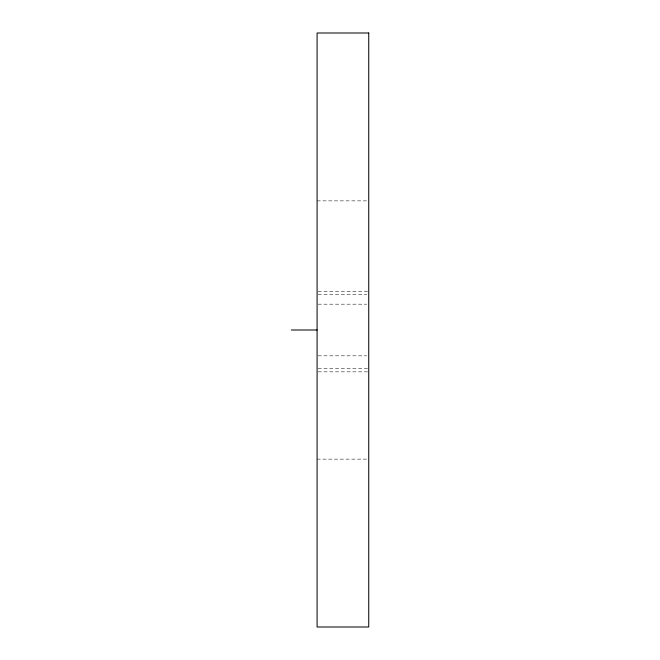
<?xml version="1.0" encoding="UTF-8"?>
<svg xmlns="http://www.w3.org/2000/svg" width="660" height="660" viewBox="0 0 660 660"><rect width="100%" height="100%" fill="white"/><g stroke="black" fill="none" stroke-linecap="round" stroke-linejoin="round"><path stroke-width="0.49" stroke-dasharray="3.3 2.47" d="M317.089 200.871L366.712 200.871M318.103 291.258L368.742 291.258M318.103 294.368L366.712 294.368M318.103 304.177L366.712 304.177M318.103 355.822L366.712 355.822M318.103 368.742L368.742 368.742M318.103 371.844L368.742 371.844M317.089 459.129L366.712 459.129"/><path stroke-width="0.99" d="M291.258 330L317.089 330M368.742 33L317.089 33L317.089 627L368.742 627L368.742 33"/></g></svg>
